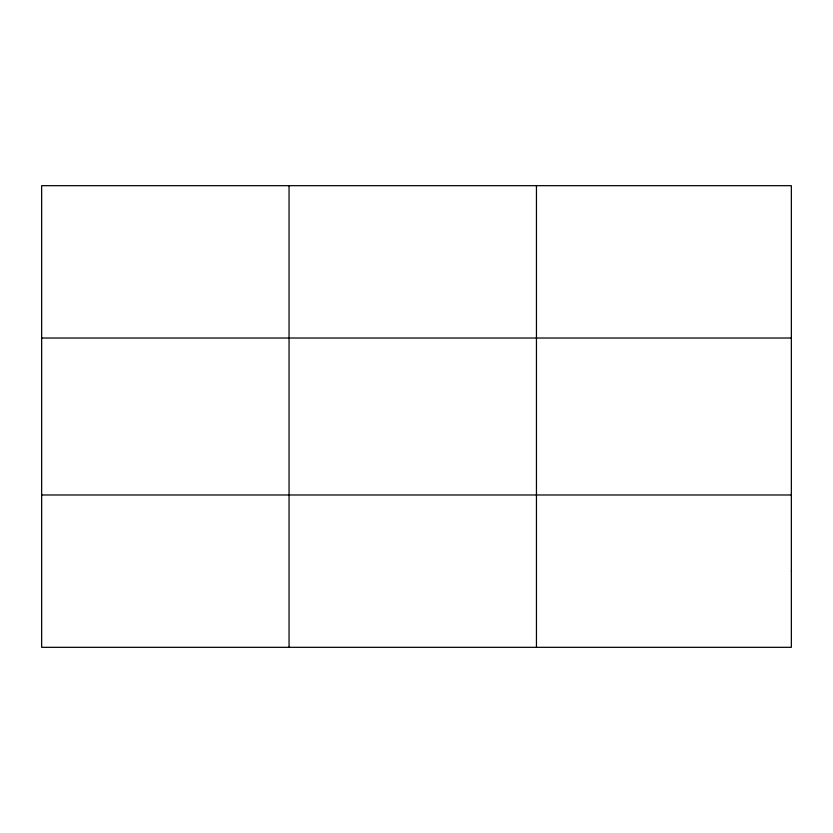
<?xml version="1.0" encoding="UTF-8"?>
<svg xmlns="http://www.w3.org/2000/svg" width="833" height="833" viewBox="0 0 833 833"><rect width="100%" height="100%" fill="white"/><g stroke="black" fill="none" stroke-linecap="round" stroke-linejoin="round"><path stroke-width="1.25" d="M289.051 647.324L289.051 185.676M536.452 647.324L536.452 185.676M41.65 338.021L791.35 338.021M41.65 494.979L791.35 494.979M791.35 571.146L791.35 647.324L41.65 647.324L41.65 185.676L791.35 185.676L791.35 571.146"/></g></svg>
